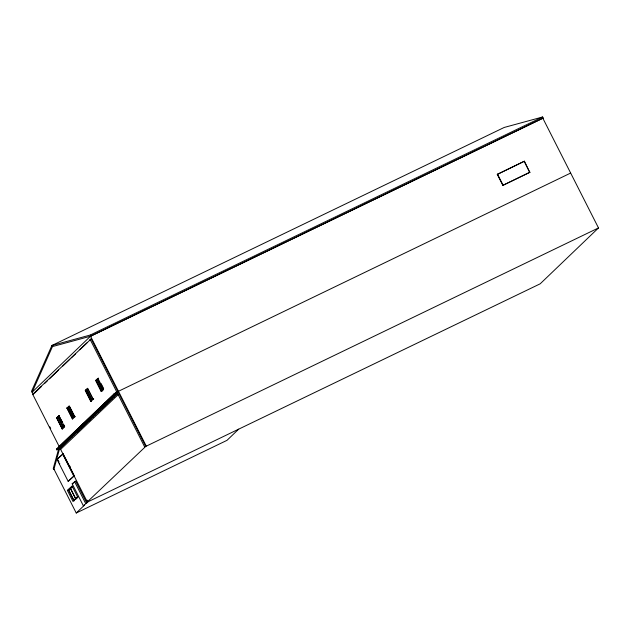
<?xml version="1.0" encoding="UTF-8"?>
<svg xmlns="http://www.w3.org/2000/svg" width="630" height="630" viewBox="0 0 630 630"><rect width="100%" height="100%" fill="white"/><g stroke="black" fill="none" stroke-linecap="round" stroke-linejoin="round"><path stroke-width="0.94" d="M59.803 447.891L53.849 469.547L53.251 468.515L59.504 445.867M52.463 346.587L32.059 392.451L31.5 391.348L51.904 345.492L504.197 127.457L542.619 116.983L543.178 118.078L90.83 336.136L52.463 346.587L51.904 345.492L90.271 335.034L542.619 116.983M60.362 446.607L58.173 449.111L58.677 448.796L58.346 448.143M58.031 448.844L60.181 447.804L116.156 394.167L115.392 394.388M60.441 446.394L60.661 446.827L62.212 445.339L61.992 444.906M62.212 445.339L60.661 446.827M61.023 446.103L68.709 438.984M64.307 443.591L64.551 443.103L62.992 444.599L64.307 443.591L64.087 443.15M67.001 440.63L65.024 442.134L65 443.638M66.662 440.433L65.339 441.441L65.323 442.362L66.882 440.874L65.323 442.362M68.45 438.456L64.803 441.693L65.024 442.134M68.993 438.197L68.977 439.126L67.662 440.126L67.678 439.204M67.662 440.126L67.898 439.638M69.993 437.889L71.544 436.401L69.993 437.889L69.765 437.456M70.308 437.196L73.993 433.928M72.025 436.984L71.623 436.188L72.025 435.432M72.324 435.661L73.875 434.165L72.324 435.661L72.103 435.22M73.773 433.487L74.135 432.755L71.804 434.991M74.364 434.763L73.954 433.952L74.356 433.196L80.994 427.219M74.655 433.424L76.206 431.936L74.655 433.424L74.434 432.983M76.986 431.188L78.545 429.699L76.986 431.188L76.766 430.747M78.443 429.014L78.797 428.29L79.199 429.195M79.317 428.951L80.876 427.463L79.317 428.951L79.096 428.51M80.774 426.778L83.459 423.817M81.428 426.282L81.672 425.793M82.971 425.715L82.987 424.785L82.971 425.715L81.656 426.715L83.207 425.226M83.987 424.486L85.302 423.478L85.318 422.557M85.617 422.777L90.326 418.281M86.318 422.25L87.869 420.761L86.318 422.25L86.097 421.809M90.507 418.753L90.744 419.226L88.405 421.446L87.948 420.549L88.31 419.816L88.531 420.257M88.649 420.013L90.208 418.525L88.649 420.013L88.665 419.092L88.885 419.525M90.759 417.336L90.98 417.777L91.224 417.296M92.539 416.288L90.98 417.777M93.311 415.54L94.87 414.052M95.65 413.312L97.201 411.815L95.65 413.312L95.421 412.87M97.099 411.138L99.792 408.177L92.791 414.879L94.106 413.871M95.965 412.611L99.65 409.342M97.752 410.634L97.996 410.146M98.217 410.587L97.981 411.075L99.296 410.067L99.312 409.146M100.091 408.397L100.312 408.838L101.863 407.35L101.643 406.909M100.312 408.838L101.863 407.35M101.942 407.137L102.344 406.381M102.422 406.169L102.643 406.602L102.879 406.122M107.131 403.696L106.604 402.664L107.005 401.909M107.549 401.649L107.305 402.137L108.628 401.129L108.644 400.207M108.762 399.963L109.116 399.239L109.344 399.672M109.644 399.9L111.195 398.412L109.88 399.412M111.975 397.664L113.526 396.175L113.305 395.734L113.29 396.664L111.975 397.664L111.746 397.223M113.424 395.49L113.786 394.766L107.951 400.349M113.29 396.664L113.526 396.175M114.306 395.427L114.321 394.506M543.178 118.078L90.523 336.215L32.217 392.088L33.099 393.821M116.613 391.655L59.173 446.489L32.721 394.356L91.177 338.861L145.743 446.418L87.294 501.913L59.724 447.584M34.508 393.159L41.588 386.371M44.423 383.654L47.258 380.937M49.384 378.906L58.59 370.078M62.842 366.006L69.922 359.218M71.34 357.864L75.592 353.792M79.837 349.721L86.924 342.933M89.759 340.216L91.177 338.861M63.543 424.321L64.709 426.605L62.157 428.943L56.59 417.966L58.921 415.737L62.661 422.58M66.922 408.067L69.253 405.838L74.82 416.808L72.489 419.044L66.922 408.067L67.465 407.807L72.6 417.942M85.278 390.482L87.609 388.245L93.177 399.223L90.846 401.46L85.278 390.482L86.979 389.104M95.61 380.583L97.941 378.346L103.509 389.324L101.178 391.553L95.61 380.583L98.485 378.087M56.59 417.966L59.141 415.627M67.292 408.453L69.387 406.437L74.427 416.375M85.648 390.86L87.743 388.852L92.783 398.782M57.172 418.249L59.275 416.233M96.516 380.701L98.619 378.693M62.212 428.18L64.543 425.943M72.332 418.383L74.545 416.265M90.688 400.798L92.901 398.672M101.556 390.639L103.659 388.623L101.139 383.654M62.157 428.943L64.488 426.707L58.921 415.737M101.178 391.553L103.493 389.592M113.872 394.167L56.495 449.143L56.858 449.859L60.086 448.3L117.66 393.711L114.432 395.262L113.872 394.167L117.101 392.608L113.636 394.388L114.195 395.49L56.858 449.859M58.976 447.284L56.732 448.922L57.094 449.631L60.181 447.804M77.632 429.408L84.633 422.698M86.964 420.462L89.877 417.674M102.706 405.381L105.62 402.586M117.904 391.545L570.662 173.053M59.96 447.363L61.126 446.245M69.875 437.866L73.371 434.511M73.954 433.952L77.451 430.605M79.782 428.369L87.365 421.1M87.948 420.549L89.113 419.43M95.532 413.28L99.028 409.933M103.69 405.46L99.611 409.374L100.107 410.351M106.604 402.664L108.36 400.987M111.274 398.199L114.77 394.845M117.66 393.711L114.195 395.49M57.031 459.396L63.165 453.773L57.031 459.396L68.166 481.351L74.301 475.729L68.166 481.351M72.19 483.761L75.6 481.013L86.735 502.96L83.325 505.717L72.19 483.761L73.269 483.241M67.41 490.487L72.072 486.021L77.64 496.991L72.978 501.464L67.41 490.487L72.481 486.139M72.663 486.785L70.71 488.652L75.718 498.535L77.671 496.66M76.057 499.031L78.049 497.117M53.967 469.114L76.238 513.017L84.404 505.197L83.325 505.717M86.735 502.96L88.365 501.401L87.294 501.913M145.743 446.418L598.5 227.934L542.816 118.18M497.275 174.392L524.428 161.193L529.767 172.392L502.842 185.37L497.275 174.392L524.428 161.193M238.668 429.164L227.005 440.338L76.238 513.017M502.842 185.37L529.995 172.171M598.5 227.934L540.193 283.807L87.901 501.842L87.019 500.11M60.645 449.395L118.156 394.695M58.173 449.111L115.274 394.971M111.447 397.002L112.77 395.994M111.628 397.467L113.644 395.931M105.218 403.885L106.533 402.877L106.289 403.365L106.068 402.924M103.659 405.373L102.304 406.405L102.525 406.846M102.643 406.602L103.958 405.602M95.665 412.382L96.981 411.382M88.129 419.352L89.444 418.344M91.342 417.052L92.657 416.044M85.538 422.99L84.223 423.998L84.003 423.557M79.333 428.03L80.656 427.022M67.434 439.685L68.749 438.685L68.977 439.126M69.332 438.393L67.363 439.897L66.961 440.661L67.347 441.417M63.788 442.929L62.472 443.93L69.465 437.228L69.875 438.134M115.054 393.931L115.479 393.648M115.172 393.947L115.251 393.608M32.721 394.356L33.8 393.837M93.177 399.223L93.72 398.963M74.82 416.808L75.364 416.548M60.291 448.024L59.755 448.284L59.425 447.623M59.259 463.79L59.795 463.53M114.715 393.868L115.4 393.986M524.199 161.414L529.767 172.392M497.511 174.171L503.079 185.149M90.271 335.034L90.83 336.136M90.523 336.215L146.207 445.977M90.098 339.373L144.664 446.938M114.188 395.671L113.959 395.231L113.605 395.963L114.148 397.034M111.093 397.727L111.809 399.255M110.73 398.459L110.959 398.892M109.297 399.703L109.518 400.144M108.943 400.428L109.47 401.475M97.626 379.638L102.666 389.576M97.508 379.756L102.548 389.686M96.264 380.213L101.832 391.183M96.146 380.323L101.721 391.301M104.273 404.901L104.785 405.917M101.761 406.665L102.556 408.342M101.406 407.397L101.627 407.838M99.965 408.642L100.194 409.083M99.075 409.634L99.296 410.067M97.634 410.878L97.863 411.319M86.751 389.805L91.791 399.735M86.633 389.915L91.673 399.845M97.28 411.603L97.768 412.571M85.814 390.222L91.382 401.2M96.737 411.863L96.965 412.303M85.396 390.372L90.964 401.341M95.122 412.642L95.35 413.083M94.949 413.839L95.429 414.792M94.405 414.099L94.634 414.54M93.327 414.619L93.555 415.06M92.972 415.351L93.193 415.784M93.09 417.013L92.61 416.076L90.279 418.312L90.681 417.556L90.862 418.021M89.743 418.572L89.964 419.005M85.971 422.053L86.2 422.494M85.436 422.313L86.066 423.667M85.082 423.037L85.302 423.478M83.869 424.722L83.64 424.289L81.309 426.518L81.388 428.109M83.286 425.014L83.727 425.888M80.412 427.51L80.632 427.951M68.394 407.39L73.434 417.32M68.284 407.5L73.324 417.438M78.616 429.487L79.049 430.322L76.703 432.542L76.285 431.715M67.04 407.956L72.608 418.934M76.466 430.526L76.868 431.432M74.671 432.495L74.891 432.936M74.316 433.227L74.537 433.668M73.419 434.212L73.639 434.653M71.978 435.464L72.206 435.897M71.442 435.724L71.662 436.157M71.088 436.448L71.308 436.889M69.111 437.952L69.686 439.204M58.283 417.186L63.323 427.116M58.165 417.296L63.205 427.234M56.92 417.753L62.488 428.731M56.802 417.863L62.378 428.841M67.134 439.464L67.536 440.37M66.418 440.921L66.638 441.354M65.339 441.441L65.567 441.874M62.654 444.402L62.874 444.835M62.291 445.127L62.661 445.859M60.141 446.166L60.543 447.072M49.817 426.786L50.699 428.518M69.355 465.286L70.237 467.035M63.599 454.616L73.875 474.878M62.63 454.033L73.765 475.989M74.521 481.533L85.656 503.48M57.944 459.869L59.055 462.066M68.489 489.967L74.056 500.945M70.505 488.849L68.883 490.408L73.891 500.283L75.521 498.724L70.505 488.849"/></g></svg>
